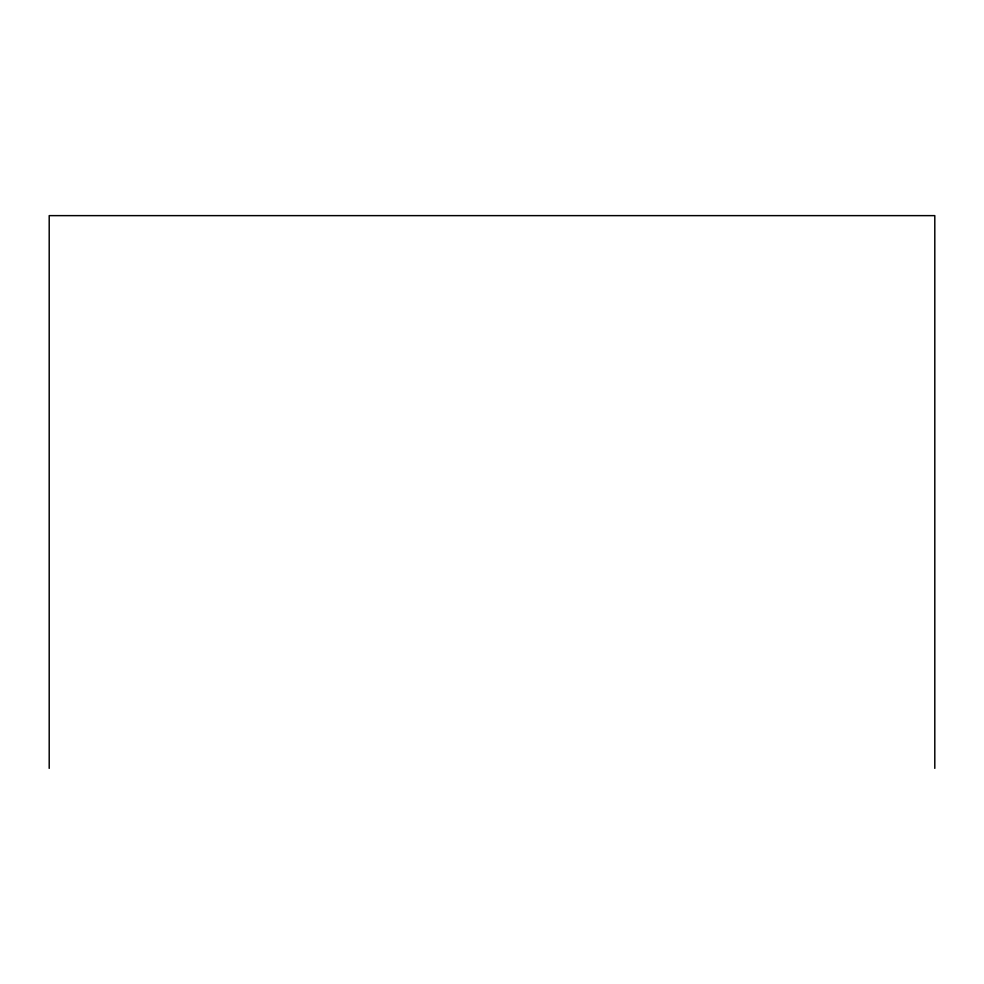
<?xml version="1.0" encoding="UTF-8"?>
<svg xmlns="http://www.w3.org/2000/svg" width="984" height="984" viewBox="0 0 984 984"><rect width="100%" height="100%" fill="white"/><g stroke="black" fill="none" stroke-linecap="round" stroke-linejoin="round"><path stroke-width="1.48" d="M934.8 768.369L934.8 215.631L49.2 215.631L49.2 768.369"/></g></svg>
